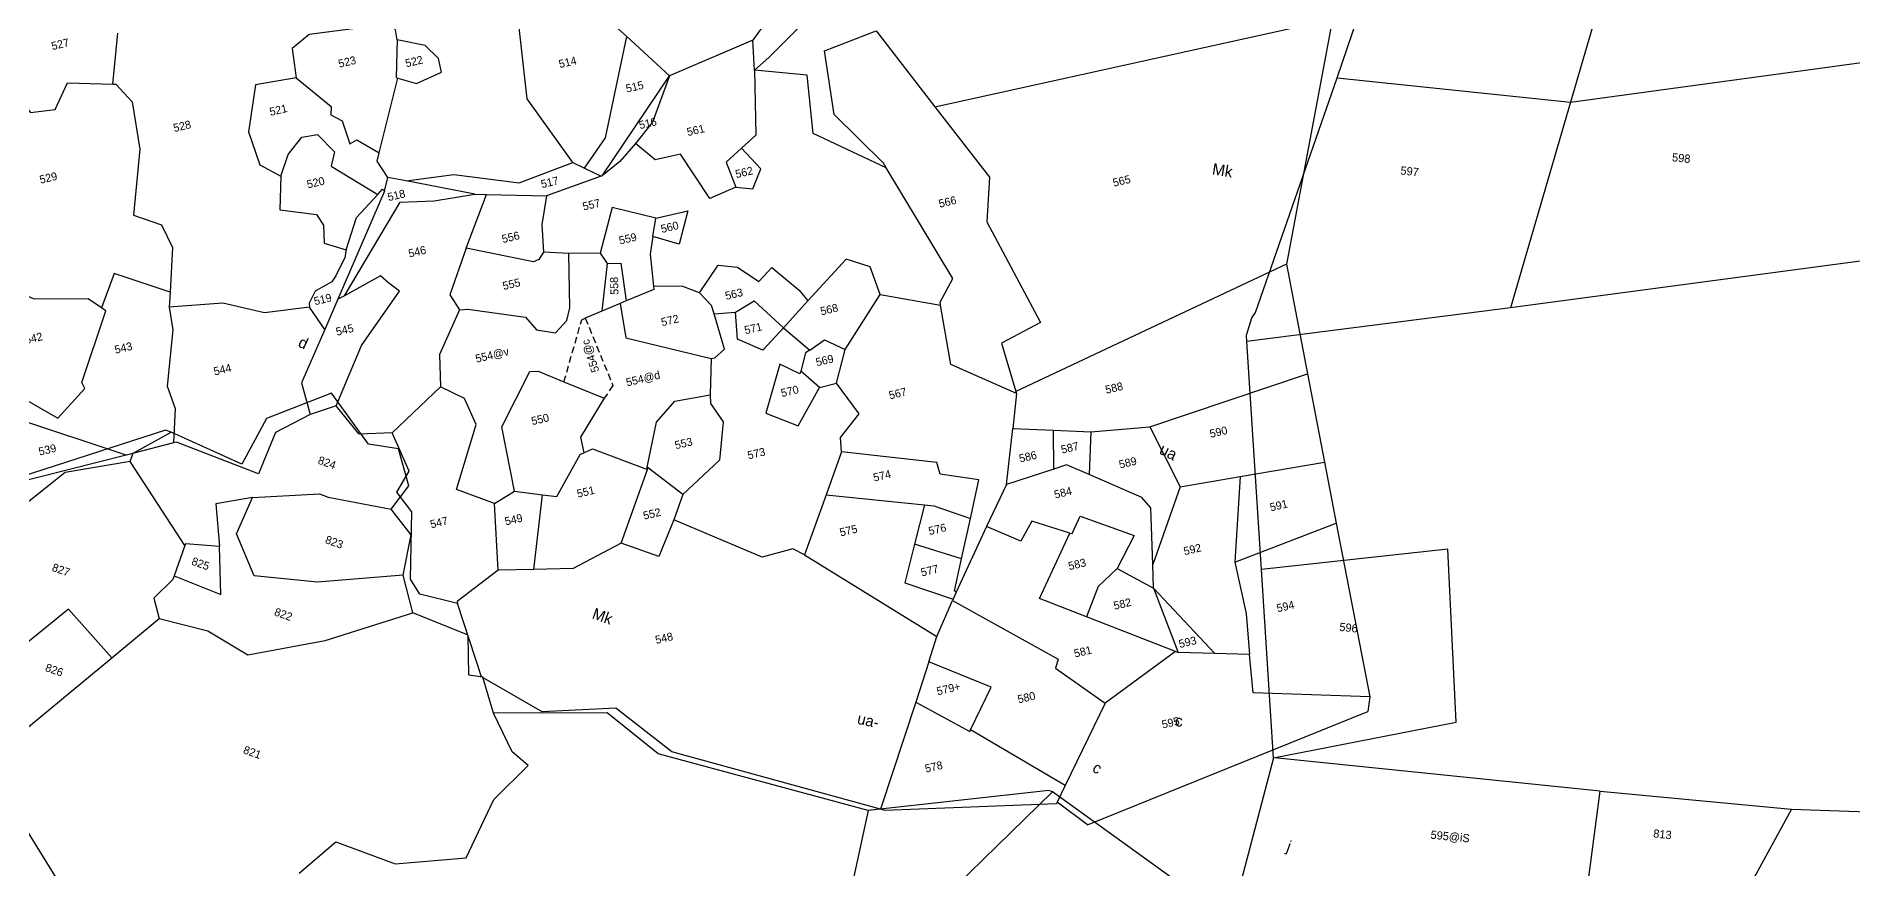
# Model space of a CAD drawing. Header units: metres. Extents: x 256890 to 259932, y 2184530 to 2188310.
# Drawn here: x 258252 to 259058, y 2186541 to 2186911 of the extents above; entities that cross this region are included whole.
import ezdxf

# ---------------------------------------------------------------- set-up
doc = ezdxf.new("R2010")
doc.units = ezdxf.units.M
doc.header["$LTSCALE"] = 0.3
doc.linetypes.add('DASHED', pattern=[0.75, 0.5, -0.25])
for name, color, linetype in [('OFF', 1, 'Continuous'), ('POLY_PARCEL', 6, 'Continuous'), ('POLY_ROAD', 30, 'Continuous'), ('POLY_SUBPARCEL', 6, 'DASHED'), ('TEXT_MAPOUT', 7, 'Continuous'), ('TEXT_PARCEL', 7, 'Continuous')]:
    doc.layers.add(name, color=color, linetype=linetype)
doc.styles.add('TEXT_MAP', font='', dxfattribs={"height": 1.8})
doc.styles.get('TEXT_MAP').set_extended_font_data('Kruti Dev 050')

# ---------------------------------------------------------------- blocks, each defined once
blk = doc.blocks.new('kk')
at = {"layer": 'OFF'}
blk.add_lwpolyline([(1837.28, 799.87), (1824.65, 742.94)], dxfattribs=at)
at = {"layer": 'POLY_PARCEL'}
for points in [[(1914.87, 1019), (1896.61, 945.97)], [(1845.31, 949.3), (1861.93, 1005.12)], [(1896.61, 945.97), (1966.41, 958.28)], [(1827.86, 890.77), (1827.71, 892.19), (1828.69, 896.01), (1829.46, 897.21), (1845.31, 949.3)], [(1845.31, 949.3), (1896.61, 945.97)], [(1896.61, 945.97), (1885.29, 900.41)], [(1966.38, 914.55), (1885.29, 900.41)], [(1885.29, 900.41), (1827.86, 890.77)], [(1833.01, 841.02), (1827.86, 890.77)], [(1837.28, 799.87), (1876.93, 809.26), (1873.65, 847.08), (1833.01, 841.02)], [(1837.28, 799.87), (1833.01, 841.02)], [(1838.24, 799.81), (1837.28, 799.87)], [(1909.09, 795.38), (1838.24, 799.81)], [(1906.96, 772.56), (1909.09, 795.38)], [(1909.09, 795.38), (1951.11, 793.09)], [(1951.11, 793.09), (1951.11, 793.09), (1943.08, 776.88)], [(1951.11, 793.09), (2053.74, 793.55), (2089.72, 793.88), (2144.12, 793.84)]]:
    blk.add_lwpolyline(points, dxfattribs=at)
at = {"layer": 'TEXT_MAPOUT', "style": 'TEXT_MAP'}
for s, rotation, p in [('Mk', 352.8782, (1818.66, 927.09)), ('ua', 335.5662, (1809.41, 865.59))]:
    blk.add_text(s, height=2.5, rotation=rotation, dxfattribs=at).set_placement(p)
blk.add_text('c', height=2.5, dxfattribs=at).set_placement((1815.4, 805.9))
at = {"layer": 'TEXT_PARCEL', "style": 'TEXT_MAP'}
for s, p in [('598', (1919.3, 933.93)), ('597', (1859.95, 928.69)), ('596', (1850.51, 828.25)), ('595@iS', (1872.27, 783.55)), ('813', (1921.02, 785.73))]:
    blk.add_text(s, height=1.8, rotation=356.4253, dxfattribs=at).set_placement(p)
blk = doc.blocks.new('ee')
at = {"layer": 'OFF'}
blk.add_lwpolyline([(-835.51, 1122.97), (-842.41, 1129.74)], dxfattribs=at)
at = {"layer": 'POLY_PARCEL'}
for points in [[(-879.27, 1165.03), (-877.36, 1171.27), (-882.29, 1178.33), (-888.99, 1177.08), (-900.62, 1185.02), (-912.38, 1174.78), (-914.22, 1163.32), (-931.5, 1164.74)], [(-931.5, 1164.74), (-932.86, 1164.75), (-967.93, 1137.81), (-972.06, 1133.34), (-972.82, 1132.95)], [(-937.95, 1155.43), (-937.89, 1157.43), (-931.5, 1164.74)], [(-909.44, 1157.07), (-895.58, 1162.85), (-893.48, 1162.81), (-879.27, 1165.03)], [(-871.84, 1152.06), (-873.16, 1161.15), (-879.27, 1165.03)], [(-937.95, 1155.43), (-950.83, 1148.27), (-958.03, 1136.57), (-968.93, 1130.85), (-972.02, 1125.4), (-984.49, 1114.89)], [(-920.09, 1141.83), (-937.95, 1155.43)], [(-909.44, 1157.07), (-916.67, 1152.96), (-912.71, 1144.3)], [(-871.84, 1152.06), (-889.34, 1144.13), (-903.2, 1140.65), (-910.03, 1148.2), (-909.44, 1157.07)], [(-718.59, 1155.18), (-719.51, 1155.18), (-756.08, 1137.36)], [(-663.58, 1119), (-733.85, 1124.01), (-718.59, 1155.18)], [(-657.31, 1148.22), (-685.65, 1145.59), (-718.59, 1155.18)], [(-866.92, 1144.84), (-871.84, 1152.06)], [(-920.09, 1134.67), (-908.79, 1134.28), (-912.71, 1144.3)], [(-912.71, 1144.3), (-920.09, 1142.26), (-920.09, 1141.83)], [(-920.02, 1124.56), (-908.79, 1125.61), (-898.6, 1123.58), (-883.34, 1132.4), (-866.92, 1144.84)], [(-842.41, 1129.74), (-847.34, 1136.5), (-850.49, 1135.91), (-853.58, 1144.31), (-866.92, 1144.84)], [(-920.09, 1141.83), (-920.09, 1134.67)], [(-920.09, 1134.67), (-920.09, 1133.82), (-922.65, 1128.44), (-920.02, 1124.56)], [(-756.08, 1137.36), (-804.6, 1133.55), (-818.46, 1138.35), (-842.41, 1129.74)], [(-756.08, 1137.36), (-745.17, 1053.36)], [(-927.05, 1112.71), (-920.02, 1124.56)], [(-871.32, 1081.37), (-865.93, 1090.72), (-851.81, 1090.53), (-837.29, 1097.16), (-835.84, 1111.51), (-831.17, 1121.26), (-835.51, 1122.97)], [(-927.05, 1112.71), (-939.79, 1119.7), (-953.51, 1097.27)], [(-953.51, 1097.27), (-940.58, 1089.93), (-927.05, 1112.71)]]:
    blk.add_lwpolyline(points, dxfattribs=at)
at = {"layer": 'POLY_ROAD'}
blk.add_lwpolyline([(-912.04, 1054.32), (-914.25, 1055.8), (-944.97, 1080.27), (-993.41, 1118.82)], dxfattribs=at)
at = {"layer": 'TEXT_MAPOUT', "style": 'TEXT_MAP'}
for s, rotation, p in [('d', 354.8081, (-911.37, 1192.34)), ('c', 350.5421, (-711.98, 1162.5)), ('ua-', 7.1217, (-765.07, 1154.82))]:
    blk.add_text(s, height=2.5, rotation=rotation, dxfattribs=at).set_placement(p)
for s, p in [('Mk', (-828.92, 1157.12)), ('j', (-665, 1160.24))]:
    blk.add_text(s, height=2.5, dxfattribs=at).set_placement(p)
at = {"layer": 'TEXT_PARCEL', "style": 'TEXT_MAP'}
for s, p in [('824', (-898.34, 1169.13)), ('823', (-890.84, 1152.92)), ('825', (-917.41, 1138.33)), ('822', (-896.14, 1133.87)), ('827', (-946.37, 1126.53)), ('826', (-940.26, 1104.91)), ('821', (-892.31, 1102.45))]:
    blk.add_text(s, height=1.8, dxfattribs=at).set_placement(p)
blk = doc.blocks.new('ww')
at = {"layer": 'OFF'}
blk.add_lwpolyline([(532.36, 39.16), (599.57, 49.44)], dxfattribs=at)
at = {"layer": 'POLY_PARCEL'}
for points in [[(357.6, 251.93), (361.35, 262.76)], [(536.33, 257.91), (541.57, 247.63), (502.52, 223.61), (498.73, 221.58)], [(333.89, 256.36), (336.3, 253.92), (338.13, 249.99), (343.63, 249.34), (347.76, 254.57), (357.6, 251.93)], [(422.15, 246.84), (422.29, 249.06), (418.29, 255.74), (415.35, 251.29), (403.13, 252.55)], [(357.6, 251.93), (358.27, 251.76), (360.88, 247.04), (360.1, 236.25), (355.3, 222.15), (360.93, 218.61), (362.18, 213.05), (359.3, 203.39)], [(403.13, 252.55), (398.67, 250.39), (398.02, 243.78)], [(422.15, 246.84), (419.93, 238.66), (420.26, 238.39)], [(424.05, 236.3), (430.14, 237.41), (430.21, 240.62), (427.98, 244.15), (422.15, 246.84)], [(398.02, 243.78), (388.79, 244.3), (384.79, 234.42), (385.58, 226.6), (389.58, 223.07)], [(398.02, 243.78), (404.22, 235.65), (403.69, 233.88), (405.85, 231.98), (406.38, 226.55), (408.08, 227.01), (412.28, 223.01)], [(454.15, 210.88), (447.47, 227.13), (449.6, 244.52)], [(412.28, 223.01), (420.26, 238.39)], [(420.26, 238.39), (424.05, 236.3)], [(470.52, 238.5), (472.5, 235.6)], [(456.4, 209.04), (462.62, 214.54), (472.5, 235.6)], [(472.5, 235.6), (479.84, 224.82)], [(508.28, 235.59), (499.9, 228.26)], [(389.58, 223.07), (392.3, 227.4), (396.16, 230.48), (399.76, 230.28), (402.58, 225.57), (401.07, 222.62), (409.84, 214.01)], [(459.94, 206.43), (479.84, 224.82)], [(479.84, 224.82), (473.69, 215.52), (468.84, 211.73)], [(499.9, 228.26), (479.84, 224.82)], [(498.73, 221.58), (499.9, 228.26)], [(389.58, 223.07), (387.61, 215.74), (395.4, 212.8), (396.39, 210.08), (395.6, 206.15), (400.05, 203.54)], [(412.92, 217.22), (411.41, 221.34), (412.28, 223.01)], [(498.73, 221.58), (495.65, 207.31), (491.81, 205.22)], [(522.43, 193.41), (508.29, 204.73), (509.99, 217.78), (498.73, 221.58)], [(522.43, 193.41), (522.1, 194.55), (513.85, 207.77), (515.03, 222.17), (527.41, 223.87), (536.3, 204.23)], [(343.49, 203.55), (341.07, 206.19), (329.22, 208.91), (318.68, 217.16)], [(411.48, 214.34), (412.92, 217.22)], [(416.74, 215.49), (412.92, 217.22)], [(411.48, 214.34), (395.63, 193.14)], [(403.95, 210.05), (409.84, 214.01)], [(409.84, 214.01), (411.15, 214.9)], [(411.15, 214.9), (411.48, 214.34)], [(416.74, 215.49), (427.5, 214.4), (441.36, 209.23), (454.15, 210.88)], [(431.06, 209.03), (416.74, 215.49)], [(359.3, 203.39), (348.04, 210.41), (343.49, 203.55)], [(397.26, 193.59), (414.36, 211.12), (421.82, 209.68), (431.06, 209.03)], [(400.05, 203.54), (403.95, 210.05)], [(426.36, 197.63), (433.64, 208.35)], [(431.06, 209.03), (433.64, 208.35)], [(433.64, 208.35), (446.66, 204.96)], [(454.15, 210.88), (456.4, 209.04)], [(456.4, 209.04), (459.64, 206.39)], [(468.84, 211.73), (464.52, 208.59), (459.94, 206.43)], [(488.58, 196.97), (482.27, 195.85), (478.14, 207.08), (472.31, 207.15), (468.84, 211.73)], [(446.66, 204.96), (444.17, 198.88), (443.12, 192.79)], [(459.64, 206.39), (446.66, 204.96)], [(459.94, 206.43), (459.64, 206.39)], [(491.81, 205.22), (487.73, 202.99), (488.58, 196.97)], [(488.58, 196.97), (492.18, 195.73), (495, 199.66), (491.81, 205.22)], [(316.85, 192.29), (328.24, 181.69), (335.64, 186.79), (335.31, 188.2), (344.28, 202.64), (343.49, 203.55)], [(358.34, 200.17), (357.94, 195), (353.82, 183.02), (354.34, 177.69), (352.24, 170.25)], [(359.3, 203.39), (358.34, 200.17)], [(389.02, 192.92), (378.87, 193.99), (370.25, 198.27), (358.34, 200.17)], [(400.05, 203.54), (399.33, 201.96), (396.45, 198.37), (395.21, 197.25), (391.08, 196.08), (389.15, 193.76), (389.02, 192.92)], [(536.3, 204.23), (544.57, 185.98), (541.69, 176.33), (548.19, 151.57), (538.56, 149.08), (539.19, 137.72)], [(536.3, 204.23), (627.87, 202.74)], [(627.87, 202.74), (605.01, 151.53)], [(389.76, 169.93), (398.45, 181.82), (409.58, 191.7), (407.62, 193.99), (406.24, 196.08), (397.26, 193.59)], [(426.36, 197.63), (420.41, 188.27), (421.71, 184.54)], [(443.12, 192.79), (441.68, 191.42), (440.37, 191.15), (426.36, 197.63)], [(469.42, 194.39), (460.45, 198.94), (455.41, 189.58)], [(391.2, 187.24), (389.02, 192.92)], [(395.63, 193.14), (391.2, 187.24)], [(397.26, 193.59), (395.63, 193.14)], [(448.6, 191.15), (443.12, 192.79)], [(469.42, 194.39), (476.82, 194.33), (473.16, 187.46), (467.85, 190.53)], [(467.85, 190.53), (469.42, 194.39)], [(527.23, 160.49), (527.28, 161.21), (531.27, 165.69), (522.43, 193.41)], [(421.71, 184.54), (423.59, 184.18), (435.77, 179.47), (437.54, 176.13), (441.53, 174.5), (444.61, 176.59), (445.99, 179.18), (448.6, 191.15)], [(455.41, 189.58), (448.6, 191.15)], [(455.41, 189.58), (456.41, 186.95)], [(467.85, 190.53), (466.35, 186.8), (465.39, 179.57)], [(341.24, 170.07), (318.79, 183.91), (317.43, 182.28)], [(391.2, 187.24), (383.33, 176.78), (383.58, 169.36)], [(421.71, 184.54), (415.02, 175.81), (413.52, 168.63)], [(456.41, 186.95), (452.76, 176.82)], [(456.41, 186.95), (459.42, 186.3), (458.67, 177.79)], [(475.13, 175.73), (480.63, 180.8), (484.76, 179.36), (488.68, 175.17), (492.29, 177.53), (497.07, 171.18), (498.43, 168.35)], [(452.76, 176.82), (448.8, 176.17)], [(457.21, 177.55), (452.76, 176.82)], [(457.21, 177.55), (456.67, 169.77), (474.28, 160.74)], [(458.67, 177.79), (457.21, 177.55)], [(465.39, 179.57), (465.3, 178.88), (458.67, 177.79)], [(475.13, 175.73), (471.79, 178.02), (465.39, 179.57)], [(477.21, 170.43), (477.1, 172.39), (475.13, 175.73)], [(514.56, 165.99), (513.84, 172.59), (508.93, 175.47), (498.43, 168.35)], [(341.24, 170.07), (314.63, 169.62)], [(352.24, 170.25), (341.24, 170.07)], [(383.58, 169.36), (375.11, 167.21), (369.22, 159.1), (352.91, 170.26), (352.24, 170.25)], [(389.76, 169.93), (383.58, 169.36)], [(400.55, 161.07), (393.29, 162.5), (389.76, 169.93)], [(413.52, 168.63), (400.55, 161.07)], [(419.28, 140.31), (411.75, 145.36), (419.41, 158.55), (418.17, 164.83), (413.52, 168.63)], [(474.28, 160.74), (475.07, 160.74), (477.69, 162.12), (477.21, 170.43)], [(477.21, 170.43), (481.96, 169.62)], [(491.65, 163.75), (486.01, 159.93), (481.04, 163.66), (481.96, 169.62)], [(481.96, 169.62), (486.67, 171.12), (491.65, 163.75)], [(498.43, 168.35), (491.65, 163.75)], [(424.32, 142.01), (424.91, 156.72), (433.88, 167.38), (435.72, 166.99), (440.83, 163.34)], [(491.65, 163.75), (496.29, 157.45)], [(504.01, 155.76), (514.56, 165.99)], [(514.56, 165.99), (527.23, 160.49)], [(406.01, 120.33), (398.26, 124.35), (397.04, 128.15), (400.76, 142.83), (398.54, 147.86), (402.34, 151.81), (400.55, 161.07)], [(440.83, 163.34), (448.81, 157.63)], [(474.28, 160.74), (472.18, 152.9)], [(539.26, 137.26), (526.36, 147.01), (527.23, 160.49)], [(448.81, 157.63), (441.61, 150.37), (441.49, 146.76)], [(493.2, 153.38), (492.88, 152.78), (489.02, 155.99), (483.39, 145.97), (489.8, 141.52), (496.41, 148.79)], [(496.29, 157.45), (495.17, 157.1), (493.2, 153.38)], [(496.29, 157.45), (500.03, 158.95), (504.01, 155.76)], [(500.41, 148.89), (504.01, 155.76)], [(454.61, 140.36), (459.02, 149.7), (464.13, 153.36), (472.18, 152.9)], [(472.18, 152.9), (471.79, 150.94), (473.62, 146.29), (470.8, 138.11), (460.98, 132.49)], [(496.41, 148.79), (493.2, 153.38)], [(605.01, 151.53), (539.19, 137.72)], [(605.01, 151.53), (603.93, 126.45)], [(441.49, 146.76), (443.63, 147.18), (454.52, 139.82)], [(496.41, 148.79), (500.41, 148.89)], [(497.92, 133.6), (498.44, 136.81), (503.75, 141), (500.41, 148.89)], [(430.26, 139.75), (433.29, 138.6), (440.62, 146.59), (441.49, 146.76)], [(416.66, 125.52), (419.28, 140.31)], [(419.28, 140.31), (424.32, 142.01)], [(424.32, 142.01), (430.26, 139.75)], [(424.47, 123.86), (430.26, 139.75)], [(444.98, 125.03), (454.52, 139.82)], [(454.52, 139.82), (454.61, 140.36)], [(460.98, 132.49), (454.61, 140.36)], [(539.26, 137.26), (536.62, 129.79)], [(539.19, 137.72), (539.26, 137.26)], [(460.98, 132.49), (457.68, 127.39)], [(497.92, 133.6), (492.31, 124.96)], [(522.68, 112.33), (526.53, 120.29), (518.35, 123.59), (518.22, 126.28), (497.92, 133.6)], [(457.68, 127.39), (452.51, 120.19), (444.98, 125.03)], [(484.5, 112.94), (482.22, 114.88), (475.1, 114.63), (457.68, 127.39)], [(532.32, 117.86), (536.62, 129.79)], [(536.62, 129.79), (545.42, 127.3)], [(543.45, 118.78), (545.42, 127.3)], [(545.42, 127.3), (553.51, 125.01)], [(416.66, 125.52), (406.05, 120.8), (406.01, 120.33)], [(424.47, 123.86), (416.66, 125.52)], [(444.98, 125.03), (433.13, 122.02), (424.47, 123.86)], [(492.31, 124.96), (484.5, 112.94)], [(492.31, 124.96), (513.36, 117.67)], [(553.51, 125.01), (550.89, 115.74)], [(553.51, 125.01), (566.7, 123.05)], [(566.7, 123.05), (603.93, 126.45)], [(566.7, 123.05), (570.23, 108.33)], [(603.93, 126.45), (603.07, 106.25)], [(487.85, 53.39), (445.18, 76.75), (435.19, 89.24), (418.89, 92.29), (407.47, 103.06), (406.01, 120.33)], [(543.45, 118.78), (532.32, 117.86)], [(550.89, 115.74), (546.46, 119.03), (543.45, 118.78)], [(513.36, 117.67), (509.12, 109.55)], [(513.36, 117.67), (515.32, 116.99), (522.68, 112.33)], [(532.32, 117.86), (525.75, 109.73)], [(560.16, 92.73), (562.7, 105.26), (561.26, 108.01), (550.89, 115.74)], [(484.5, 112.94), (509.16, 88.24)], [(518.62, 103.96), (522.68, 112.33)], [(509.12, 109.55), (505, 101.66), (514.67, 95.58)], [(518.62, 103.96), (509.12, 109.55)], [(525.75, 109.73), (515.74, 96.94)], [(543.63, 103.91), (535.97, 108.49), (532.5, 104.69), (525.75, 109.73)], [(543.63, 103.91), (544.15, 103.71), (546.83, 107.11), (557.57, 100.05), (552.2, 93.7)], [(570.23, 108.33), (560.16, 92.73)], [(570.23, 108.33), (583.89, 107.46)], [(583.89, 107.46), (578.25, 89.03)], [(583.89, 107.46), (603.07, 106.25)], [(603.07, 106.25), (602.47, 92.24)], [(515.74, 96.94), (515.4, 97.32), (518.62, 103.96)], [(542.92, 84.77), (533.61, 91.24), (543.63, 103.91)], [(509.16, 88.24), (514.46, 95.31)], [(514.67, 95.58), (514.46, 95.31)], [(514.46, 95.31), (534.56, 76.98), (533.51, 75.15), (542.53, 64.9)], [(515.74, 96.94), (514.67, 95.58)], [(552.2, 93.7), (547.1, 90.75), (542.92, 84.77)], [(552.2, 93.7), (559.1, 87.52)], [(559.1, 87.52), (560.16, 92.73)], [(578.25, 89.03), (602.47, 92.24)], [(602.47, 92.24), (600.77, 52.54)], [(506.14, 83.1), (509.16, 88.24)], [(559.1, 87.52), (561.12, 72.2)], [(559.1, 87.52), (569.1, 70.07)], [(578.25, 89.03), (578.03, 77.16), (576.68, 68.06)], [(506.14, 83.1), (501.17, 74.92)], [(511.69, 66.06), (518.45, 74.33), (506.14, 83.1)], [(560.6, 72.51), (542.92, 84.77)], [(501.17, 74.92), (487.85, 53.39)], [(501.17, 74.92), (511.45, 65.76), (511.69, 66.06)], [(560.6, 72.51), (542.53, 64.9)], [(561.12, 72.2), (560.6, 72.51)], [(569.1, 70.07), (561.12, 72.2)], [(576.68, 68.06), (569.1, 70.07)], [(529.54, 48.97), (511.69, 66.06)], [(600.77, 52.54), (575.46, 59.44), (576.68, 68.06)], [(542.53, 64.9), (529.54, 48.97)], [(526.92, 45.75), (526.65, 45.42), (488.75, 52.89), (487.85, 53.39)], [(600.77, 52.54), (599.57, 49.44)], [(529.54, 48.97), (526.92, 45.75)], [(532.36, 39.16), (526.92, 45.75)]]:
    blk.add_lwpolyline(points, dxfattribs=at)
at = {"layer": 'POLY_SUBPARCEL', "ltscale": 10}
for points in [[(440.83, 163.34), (447.96, 175.99), (448.8, 176.17)], [(448.8, 176.17), (451.35, 160), (448.81, 157.63)]]:
    blk.add_lwpolyline(points, dxfattribs=at)
at = {"layer": 'TEXT_PARCEL', "style": 'TEXT_MAP'}
for s, p in [('527', (346.14, 262.48)), ('523', (408.01, 243.71)), ('522', (422.68, 240.32)), ('528', (368.56, 238.22)), ('521', (390.45, 236.75)), ('529', (336.61, 233.87)), ('514', (456.23, 232.16)), ('515', (469.63, 223.32)), ('520', (394.86, 218.93)), ('518', (411.85, 211.96)), ('516', (470.6, 214.64)), ('561', (480.73, 210.64)), ('517', (446.08, 206.83)), ('542', (325.08, 199.53)), ('546', (413.48, 198.54)), ('557', (454.03, 199.77)), ('562', (489.14, 198.91)), ('556', (434.68, 196.85)), ('543', (344.19, 192.76)), ('519', (390.33, 193.01)), ('559', (460.23, 190.43)), ('560', (470, 190.79)), ('555', (432.41, 186.54)), ('544', (364.74, 182.87)), ('545', (393.55, 185.2)), ('566', (532.1, 181.87)), ('539', (322.27, 174.42)), ('565', (571.3, 177.41)), ('554@v', (422.68, 172.04)), ('572', (465.2, 170.38)), ('563', (480.58, 172.81)), ('571', (483, 164.29)), ('568', (500.61, 164.48)), ('554@d', (454.41, 159.04)), ('550', (431.66, 155.48)), ('569', (496.98, 153.58)), ('570', (487.74, 148.64)), ('553', (461.8, 142.75)), ('567', (511.25, 142.53)), ('547', (404.17, 138.16)), ('551', (437.87, 137.23)), ('549', (420.65, 134.91)), ('573', (477.19, 136.76)), ('552', (451.21, 128.98)), ('588', (558.88, 132.51)), ('574', (503.54, 125.35)), ('586', (536.44, 121.94)), ('587', (546.08, 121.71)), ('590', (579.43, 117.45)), ('575', (493.35, 115.1)), ('589', (557.99, 115.44)), ('576', (512.85, 110.78)), ('584', (542.24, 112.24)), ('548', (447.41, 101.16)), ('577', (509.02, 102.13)), ('591', (588.79, 98.23)), ('583', (541.62, 95.85)), ('592', (567.63, 93.11)), ('582', (549.46, 84.82)), ('581', (538.33, 76.44)), ('594', (585.01, 75.79)), ('579+', (506.31, 75.3)), ('593', (561.75, 73.07)), ('580', (523.61, 69.33)), ('578', (499.73, 58.99)), ('595', (553.84, 56.33))]:
    blk.add_text(s, height=1.8, dxfattribs=at).set_placement(p)
for s, rotation, p in [('558', 78.3059, (457.3, 179.56)), ('554@c', 94.8099, (449.16, 163.87))]:
    blk.add_text(s, height=1.8, rotation=rotation, dxfattribs=at).set_placement(p)
blk = doc.blocks.new('QQ')
for name, p, xscale, yscale, zscale, rotation in [('ww', (257713.61, 2186242.53), 1.974590851770088, 1.974590851770088, 1.974590851770088, 13.36272450846173), ('kk', (255016.53, 2185117.12), 2.026736699578083, 2.026736699578083, 2.026736699578083, 357.7453121085939), ('ee', (259275.92, 2183938.28), 1.98365995603694, 1.98365995603694, 1.98365995603694, 340.3739188649445)]:
    blk.add_blockref(name, p, dxfattribs=dict(xscale=xscale, yscale=yscale, zscale=zscale, rotation=rotation))

msp = doc.modelspace()

# ---------------------------------------------------------------- block references
msp.add_blockref('QQ', (0, 0))

doc.saveas('drawing.dxf')
